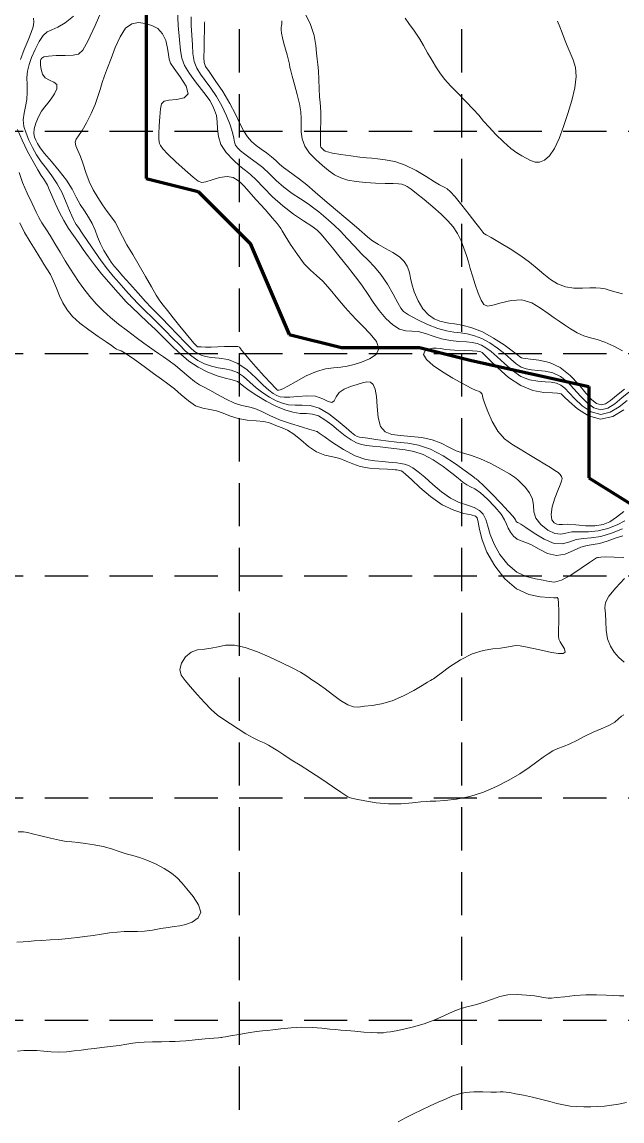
# Model space of a CAD drawing. Header units: inches. Extents: x 45655 to 51424, y 20024 to 23633.
# Drawn here: x 47551.2 to 47794.3, y 22597.7 to 23042.8 of the extents above; entities that cross this region are included whole.
import ezdxf

# ---------------------------------------------------------------- set-up
doc = ezdxf.new("R2010")
doc.units = ezdxf.units.IN
doc.header["$MEASUREMENT"] = 0
doc.linetypes.add('HIDDEN', pattern=[0.375, 0.25, -0.125])
doc.layers.add('CREEK', color=5, linetype='Continuous', lineweight=211)
doc.layers.add('CTR', color=43, linetype='Continuous', lineweight=9)
doc.layers.add('GRID', color=254, linetype='HIDDEN')

msp = doc.modelspace()

# ---------------------------------------------------------------- linework, layer by layer
at = {"layer": 'CREEK'}
for p, q in [((47601.49, 23063.74), (47601.49, 23032.12)), ((47601.49, 23032.12), (47601.49, 22989.96)), ((47601.49, 22989.96), (47601.49, 22979.42)), ((47601.49, 22979.42), (47622.58, 22974.15)), ((47622.58, 22974.15), (47643.67, 22953.07)), ((47643.67, 22953.07), (47659.49, 22916.19)), ((47659.49, 22916.19), (47680.58, 22910.92)), ((47680.58, 22910.92), (47712.22, 22910.92)), ((47712.22, 22910.92), (47733.32, 22905.65)), ((47733.32, 22905.65), (47780.77, 22895.11)), ((47780.77, 22895.11), (47780.77, 22858.22)), ((47780.77, 22858.22), (47822.96, 22831.87))]:
    msp.add_line(p, q, dxfattribs=at)
at = {"layer": 'CTR', "color": 5}
for points, elevation in [([(47795.42, 22840.8), (47792.26, 22839.13), (47788.54, 22837.65), (47784.58, 22836.65), (47780.66, 22836.33), (47777.05, 22836.35), (47773.98, 22836.27), (47771.57, 22835.82), (47769.45, 22835.41), (47767.09, 22835.68), (47764.21, 22837.05), (47761.35, 22839.25), (47759.29, 22841.83), (47758.51, 22844.42), (47758.38, 22846.98), (47758.02, 22849.53), (47756.77, 22852.06), (47755, 22854.36), (47753.3, 22856.19), (47752.05, 22857.43), (47750.75, 22858.46), (47748.67, 22859.78), (47745.33, 22861.72), (47741.19, 22863.94), (47737, 22865.87), (47733.3, 22867.18), (47730.06, 22868.13), (47727.09, 22869.17), (47724.15, 22870.6), (47721.02, 22872.2), (47717.42, 22873.57), (47713.22, 22874.45), (47708.76, 22874.96), (47704.55, 22875.3), (47701, 22875.76), (47698.27, 22876.81), (47696.44, 22879.01), (47695.52, 22882.65), (47695.14, 22887), (47694.87, 22891.07), (47694.34, 22894.08), (47693.5, 22895.97), (47692.36, 22896.91), (47690.94, 22897.07), (47689.16, 22896.67), (47686.95, 22895.96), (47684.33, 22895.11), (47681.72, 22894.07), (47679.64, 22892.69), (47678.43, 22890.96), (47677.67, 22889.41), (47676.79, 22888.66), (47675.27, 22889.12), (47673.03, 22890.23), (47670.1, 22891.2), (47666.56, 22891.43), (47662.91, 22891.16), (47659.73, 22890.83), (47657.43, 22890.78), (47655.79, 22891.04), (47654.42, 22891.56), (47652.97, 22892.35), (47651.19, 22893.63), (47648.88, 22895.69), (47645.9, 22898.65), (47642.39, 22901.85), (47638.59, 22904.52), (47634.7, 22906.03), (47631.05, 22906.67), (47627.92, 22906.94), (47625.56, 22907.29), (47623.81, 22907.79), (47622.41, 22908.47), (47621.09, 22909.38), (47619.52, 22910.8), (47617.31, 22913.02), (47614.28, 22916.15), (47610.9, 22919.67), (47607.85, 22922.83), (47605.56, 22925.14), (47603.58, 22927.13), (47601.28, 22929.57), (47598.23, 22932.94), (47594.9, 22936.68), (47591.99, 22939.99), (47589.99, 22942.27), (47588.62, 22943.93), (47587.4, 22945.56), (47585.95, 22947.68), (47584.41, 22950.2), (47583, 22952.95), (47581.87, 22955.73), (47580.85, 22958.47), (47579.69, 22961.13), (47578.19, 22963.68), (47576.5, 22966.24), (47574.8, 22968.91), (47573.22, 22971.84), (47571.5, 22975.07), (47569.26, 22978.64), (47566.31, 22982.49), (47563.14, 22986.27), (47560.39, 22989.5), (47558.54, 22991.86), (47557.45, 22993.55), (47556.78, 22994.87), (47556.27, 22996.14), (47556.03, 22997.58), (47556.18, 22999.44), (47556.87, 23001.8), (47557.93, 23004.37), (47559.17, 23006.69), (47560.45, 23008.46), (47561.74, 23009.95), (47563.07, 23011.59), (47564.39, 23013.62), (47565.31, 23015.72), (47565.33, 23017.42), (47564.18, 23018.44), (47562.37, 23019.15), (47560.63, 23020.1), (47559.5, 23021.67), (47558.94, 23023.55), (47558.73, 23025.22), (47558.69, 23026.33), (47558.75, 23027.01), (47558.92, 23027.53), (47559.23, 23028.07), (47560.08, 23028.59), (47561.95, 23028.97), (47565.07, 23029.14), (47568.72, 23029.2), (47571.97, 23029.3), (47574.14, 23029.73), (47575.81, 23031.32), (47577.84, 23035.04), (47580.81, 23041.37), (47584.13, 23048.8)], 564), ([(47550.59, 23027.58), (47552.16, 23031.62), (47553.72, 23035.34), (47555.01, 23038.47), (47555.79, 23040.81), (47556.08, 23042.64), (47555.93, 23044.35)], 568), ([(47794.43, 22837.55), (47790.05, 22835.82), (47785.63, 22834.46), (47781.82, 22833.84), (47778.6, 22833.6), (47775.75, 22833.18), (47773.06, 22832.27), (47770.18, 22831.47), (47766.79, 22831.63), (47762.73, 22833.31), (47758.62, 22835.8), (47755.28, 22838.07), (47753.26, 22839.37), (47752.3, 22839.91), (47751.88, 22840.14), (47751.56, 22840.4), (47751.28, 22840.75), (47751.08, 22841.12), (47750.85, 22841.55), (47750.14, 22842.5), (47748.34, 22844.52), (47745.16, 22847.91), (47741.39, 22851.82), (47738.11, 22855.12), (47736.11, 22857), (47735.14, 22857.76), (47734.69, 22858.04), (47734.21, 22858.38), (47733.1, 22859.22), (47730.77, 22860.95), (47726.83, 22863.78), (47721.84, 22867.02), (47716.65, 22869.79), (47711.88, 22871.43), (47707.45, 22872.23), (47703.09, 22872.68), (47698.66, 22873.19), (47694.54, 22873.74), (47691.25, 22874.2), (47689.15, 22874.47), (47687.9, 22874.67), (47687.04, 22874.95), (47686.1, 22875.47), (47684.72, 22876.53), (47682.53, 22878.37), (47679.35, 22881.12), (47675.54, 22884.1), (47671.62, 22886.42), (47667.99, 22887.47), (47664.73, 22887.64), (47661.81, 22887.56), (47659.2, 22887.77), (47656.72, 22888.4), (47654.21, 22889.41), (47651.54, 22890.8), (47648.78, 22892.55), (47646.07, 22894.63), (47643.49, 22896.94), (47640.99, 22899.14), (47638.52, 22900.86), (47636, 22901.83), (47633.41, 22902.34), (47630.72, 22902.73), (47627.95, 22903.39), (47625.17, 22904.37), (47622.49, 22905.71), (47619.97, 22907.43), (47617.52, 22909.52), (47614.98, 22911.99), (47612.23, 22914.77), (47609.38, 22917.7), (47606.55, 22920.55), (47603.84, 22923.17), (47601.21, 22925.69), (47598.56, 22928.33), (47595.84, 22931.22), (47593.15, 22934.2), (47590.58, 22937.12), (47588.2, 22939.86), (47585.86, 22942.69), (47583.34, 22945.98), (47580.56, 22949.91), (47577.84, 22953.93), (47575.58, 22957.3), (47574.11, 22959.48), (47573.23, 22960.78), (47572.66, 22961.71), (47572.14, 22962.73), (47571.48, 22964.21), (47570.54, 22966.47), (47569.18, 22969.72), (47567.46, 22973.51), (47565.48, 22977.26), (47563.32, 22980.52), (47561.12, 22983.4), (47559.01, 22986.17), (47557.13, 22989.03), (47555.48, 22991.95), (47554.05, 22994.86), (47552.86, 22997.69), (47552.03, 23000.44), (47551.76, 23003.13), (47552.09, 23005.79), (47552.71, 23008.5), (47553.23, 23011.32), (47553.37, 23014.33), (47553.27, 23017.37), (47553.24, 23020.25), (47553.49, 23022.88), (47554.12, 23025.48), (47555.12, 23028.34), (47556.5, 23031.62), (47558.12, 23034.82), (47559.81, 23037.33), (47561.46, 23038.75), (47563.32, 23039.6), (47565.69, 23040.64), (47568.77, 23042.47), (47572.16, 23045.07)], 566), ([(47614.22, 23047.5), (47614.44, 23041.27), (47615.04, 23035.48), (47615.46, 23031.23), (47615.97, 23028.07), (47617.06, 23025.17), (47619.04, 23021.93), (47621.51, 23018.56), (47623.93, 23015.48), (47625.83, 23012.98), (47627.25, 23010.91), (47628.35, 23009), (47629.26, 23007.04), (47629.95, 23004.86), (47630.33, 23002.38), (47630.45, 22999.52), (47630.76, 22996.39), (47631.83, 22993.11), (47633.99, 22989.87), (47636.78, 22986.88), (47639.53, 22984.44), (47641.74, 22982.64), (47643.74, 22981), (47646.06, 22978.84), (47649.09, 22975.72), (47652.75, 22972), (47656.88, 22968.25), (47661.21, 22964.94), (47665.28, 22962.2), (47668.56, 22960.06), (47670.73, 22958.47), (47672.37, 22956.86), (47674.27, 22954.6), (47676.96, 22951.26), (47680.08, 22947.39), (47683.03, 22943.73), (47685.38, 22940.84), (47687.29, 22938.38), (47689.12, 22935.82), (47691.14, 22932.75), (47693.41, 22929.33), (47695.92, 22925.87), (47698.63, 22922.67), (47701.42, 22920.06), (47704.13, 22918.34), (47706.65, 22917.69), (47709.13, 22917.6), (47711.74, 22917.4), (47714.63, 22916.63), (47717.8, 22915.5), (47721.21, 22914.46), (47724.77, 22913.8), (47728.22, 22913.44), (47731.23, 22913.23), (47733.62, 22912.96), (47735.55, 22912.55), (47737.3, 22911.88), (47739.13, 22910.84), (47741.22, 22909.32), (47743.68, 22907.19), (47746.6, 22904.45), (47749.86, 22901.59), (47753.32, 22899.27), (47756.8, 22897.92), (47760.12, 22897.33), (47763.1, 22897.1), (47765.6, 22896.89), (47767.69, 22896.48), (47769.47, 22895.71), (47771.1, 22894.42), (47772.87, 22892.57), (47775.15, 22890.17), (47778.17, 22887.36), (47781.76, 22884.94), (47785.62, 22883.85), (47789.5, 22884.74), (47793.15, 22886.95), (47796.29, 22889.5)], 564), ([(47619.69, 23044.91), (47619.8, 23041.35), (47620.08, 23037.42), (47620.26, 23033.54), (47620.47, 23029.94), (47621, 23026.77), (47622.03, 23024.11), (47623.55, 23021.67), (47625.47, 23019.08), (47627.66, 23016.02), (47629.96, 23012.55), (47632.15, 23008.75), (47634.02, 23004.81), (47635.5, 23001.08), (47636.49, 22997.95), (47636.98, 22995.72), (47637.27, 22994.16), (47637.67, 22992.94), (47638.47, 22991.77), (47639.74, 22990.54), (47641.47, 22989.19), (47643.65, 22987.67), (47646.13, 22985.9), (47648.76, 22983.77), (47651.43, 22981.27), (47654.22, 22978.56), (47657.29, 22975.86), (47660.68, 22973.34), (47664.08, 22971.09), (47667.1, 22969.11), (47669.48, 22967.41), (47671.43, 22965.87), (47673.29, 22964.3), (47675.32, 22962.56), (47677.63, 22960.52), (47680.18, 22958.04), (47682.97, 22955.09), (47685.86, 22951.92), (47688.71, 22948.91), (47691.41, 22946.25), (47694, 22943.61), (47696.59, 22940.47), (47699.21, 22936.56), (47701.6, 22932.49), (47703.46, 22929.09), (47704.64, 22926.93), (47705.82, 22925.54), (47707.84, 22924.19), (47711.24, 22922.35), (47715.47, 22920.32), (47719.67, 22918.64), (47723.17, 22917.64), (47726.12, 22917.17), (47728.82, 22916.87), (47731.57, 22916.46), (47734.45, 22915.74), (47737.51, 22914.55), (47740.69, 22912.78), (47743.85, 22910.65), (47746.76, 22908.38), (47749.23, 22906.23), (47751.4, 22904.4), (47753.42, 22903.04), (47755.44, 22902.27), (47757.64, 22901.89), (47760.16, 22901.68), (47763.11, 22901.36), (47766.26, 22900.66), (47769.35, 22899.27), (47772.16, 22897.04), (47774.79, 22894.24), (47777.4, 22891.29), (47780.09, 22888.58), (47782.87, 22886.58), (47785.69, 22885.76), (47788.52, 22886.42), (47791.36, 22888.2), (47794.18, 22890.52), (47797, 22892.85)], 566), ([(47606.97, 22993.52), (47607.36, 22992.68), (47608.32, 22991.38), (47610.32, 22989.27), (47613.58, 22986.19), (47617.35, 22982.8), (47620.59, 22979.95), (47622.63, 22978.28), (47624.02, 22977.71), (47625.67, 22978.01), (47628.21, 22978.86), (47631.29, 22979.76), (47634.29, 22980.17), (47636.7, 22979.72), (47638.47, 22978.74), (47639.67, 22977.74), (47640.44, 22977.05), (47641.37, 22976.09), (47643.13, 22974.16), (47646.13, 22970.79), (47649.66, 22966.81), (47652.73, 22963.32), (47654.58, 22961.15), (47655.46, 22960.07), (47655.8, 22959.58), (47656.04, 22959.15), (47656.61, 22958.21), (47657.86, 22956.17), (47660.03, 22952.69), (47662.76, 22948.57), (47665.56, 22944.84), (47668.07, 22942.22), (47670.47, 22940.15), (47673.05, 22937.78), (47676.04, 22934.48), (47679.17, 22930.72), (47682.07, 22927.19), (47684.51, 22924.41), (47686.79, 22922.02), (47689.32, 22919.53), (47692.26, 22916.53), (47694.78, 22913.35), (47695.82, 22910.42), (47694.64, 22908.11), (47691.92, 22906.37), (47688.68, 22905.07), (47685.71, 22904.08), (47683, 22903.39), (47680.31, 22902.97), (47677.42, 22902.72), (47674.19, 22902.29), (47670.5, 22901.28), (47666.35, 22899.44), (47662.28, 22897.24), (47658.96, 22895.34), (47656.87, 22894.23), (47655.78, 22893.77), (47655.26, 22893.66), (47654.96, 22893.65), (47654.77, 22893.68), (47654.63, 22893.73), (47654.41, 22893.88), (47653.72, 22894.58), (47652.09, 22896.33), (47649.29, 22899.4), (47645.98, 22903.08), (47643.05, 22906.39), (47641.18, 22908.6), (47640.17, 22909.87), (47639.67, 22910.57), (47639.28, 22911.02), (47638.68, 22911.3), (47637.57, 22911.42), (47635.71, 22911.39), (47633.28, 22911.29), (47630.59, 22911.19), (47627.91, 22911.15), (47625.53, 22911.15), (47623.76, 22911.18), (47622.78, 22911.19), (47622.4, 22911.21), (47622.33, 22911.22), (47622.28, 22911.27), (47622.11, 22911.44), (47621.69, 22911.88), (47620.89, 22912.73), (47619.61, 22914.18), (47617.72, 22916.43), (47615.21, 22919.54), (47612.51, 22922.95), (47610.12, 22925.94), (47608.42, 22928.07), (47607.09, 22929.89), (47605.61, 22932.18), (47603.64, 22935.53), (47601.27, 22939.69), (47598.67, 22944.19), (47596.07, 22948.6), (47593.71, 22952.57), (47591.88, 22955.83), (47590.71, 22958.18), (47589.87, 22959.97), (47588.94, 22961.69), (47587.55, 22963.71), (47585.79, 22966.07), (47583.87, 22968.74), (47581.93, 22971.66), (47580.1, 22974.83), (47578.48, 22978.22), (47577.14, 22981.77), (47576, 22985.24), (47574.92, 22988.32), (47573.86, 22990.77), (47573.04, 22992.65), (47572.72, 22994.1), (47573.12, 22995.29), (47574.15, 22996.68), (47575.64, 22998.78), (47577.42, 23001.91), (47579.24, 23005.65), (47580.82, 23009.37), (47582, 23012.61), (47582.89, 23015.47), (47583.72, 23018.19), (47584.7, 23021.01), (47585.9, 23024.19), (47587.33, 23027.96), (47589.03, 23032.39), (47590.99, 23036.76), (47593.22, 23040.2), (47595.71, 23042.04), (47598.36, 23042.55), (47601.09, 23042.21), (47603.78, 23041.4), (47606.21, 23040.06), (47608.15, 23038.01), (47609.43, 23035.23), (47610.18, 23032.2), (47610.55, 23029.57), (47610.81, 23027.75), (47611.39, 23026.15), (47612.82, 23023.92), (47615.29, 23020.56), (47617.68, 23016.79), (47618.55, 23013.68), (47616.94, 23011.99), (47613.84, 23011.35), (47610.74, 23011.12), (47608.77, 23010.7), (47607.79, 23009.65), (47607.34, 23007.59), (47607.02, 23004.36), (47606.78, 23000.68), (47606.65, 22997.46), (47606.65, 22995.41), (47606.76, 22994.26), (47606.97, 22993.52)], 562), ([(47625.3, 23042.76), (47625.19, 23042.61), (47625.15, 23042.33), (47625.14, 23041.41), (47625.12, 23039.34), (47625.05, 23035.85), (47624.97, 23031.82), (47624.93, 23028.38), (47625.03, 23026.29), (47625.59, 23024.78), (47627.01, 23022.67), (47629.49, 23019.12), (47632.54, 23014.55), (47635.46, 23009.76), (47637.74, 23005.39), (47639.5, 23001.64), (47641.03, 22998.56), (47642.55, 22996.2), (47644.19, 22994.35), (47646.03, 22992.76), (47648.1, 22991.24), (47650.24, 22989.74), (47652.25, 22988.22), (47653.99, 22986.69), (47655.58, 22985.2), (47657.19, 22983.77), (47659.01, 22982.42), (47661.13, 22980.94), (47663.61, 22979.12), (47666.54, 22976.76), (47669.96, 22973.87), (47673.89, 22970.53), (47678.24, 22966.86), (47682.44, 22963.34), (47685.79, 22960.52), (47687.82, 22958.76), (47689, 22957.69), (47689.99, 22956.78), (47691.37, 22955.62), (47693.26, 22954.19), (47695.67, 22952.64), (47698.53, 22951.06), (47701.48, 22949.43), (47704.07, 22947.67), (47705.96, 22945.77), (47707.19, 22943.88), (47707.91, 22942.16), (47708.27, 22940.67), (47708.56, 22939.02), (47709.1, 22936.73), (47710.14, 22933.52), (47711.66, 22929.9), (47713.62, 22926.6), (47715.89, 22924.18), (47718.24, 22922.6), (47720.42, 22921.67), (47722.25, 22921.15), (47724.1, 22920.85), (47726.41, 22920.52), (47729.54, 22919.96), (47733.37, 22918.94), (47737.7, 22917.23), (47742.25, 22914.74), (47746.48, 22911.97), (47749.83, 22909.57), (47751.88, 22908.02), (47752.94, 22907.19), (47753.51, 22906.81), (47754.07, 22906.61), (47755.15, 22906.46), (47757.24, 22906.25), (47760.62, 22905.82), (47764.83, 22904.82), (47769.23, 22902.83), (47773.24, 22899.67), (47776.72, 22895.93), (47779.64, 22892.41), (47782.01, 22889.8), (47783.98, 22888.23), (47785.76, 22887.67), (47787.55, 22888.11), (47789.57, 22889.45), (47792.06, 22891.55), (47795.21, 22894.13)], 568), ([(47794.54, 22834.74), (47791.52, 22833.72), (47788.28, 22832.54), (47785.2, 22831.6), (47782.54, 22831.14), (47780.1, 22830.82), (47777.54, 22830.1), (47774.59, 22828.69), (47771.29, 22827.25), (47767.77, 22826.67), (47764.13, 22827.54), (47760.66, 22829.26), (47757.62, 22830.98), (47755.24, 22832.02), (47753.36, 22832.67), (47751.8, 22833.4), (47750.37, 22834.62), (47749.14, 22836.19), (47748.19, 22837.84), (47747.53, 22839.42), (47746.73, 22841.18), (47745.26, 22843.46), (47742.78, 22846.41), (47739.77, 22849.54), (47736.88, 22852.13), (47734.62, 22853.7), (47732.88, 22854.58), (47731.38, 22855.34), (47729.83, 22856.42), (47727.92, 22857.98), (47725.31, 22860.1), (47721.8, 22862.73), (47717.75, 22865.41), (47713.68, 22867.59), (47709.96, 22868.88), (47706.49, 22869.5), (47703.09, 22869.85), (47699.61, 22870.26), (47696.24, 22870.68), (47693.26, 22871.06), (47690.82, 22871.32), (47688.76, 22871.67), (47686.74, 22872.35), (47684.52, 22873.54), (47682.1, 22875.22), (47679.49, 22877.28), (47676.73, 22879.57), (47673.96, 22881.72), (47671.32, 22883.28), (47668.88, 22883.98), (47666.47, 22884.16), (47663.89, 22884.29), (47660.96, 22884.78), (47657.65, 22885.75), (47654, 22887.24), (47650.11, 22889.25), (47646.38, 22891.47), (47643.26, 22893.56), (47641.08, 22895.21), (47639.6, 22896.42), (47638.46, 22897.21), (47637.31, 22897.65), (47635.77, 22898), (47633.52, 22898.53), (47630.32, 22899.49), (47626.51, 22900.95), (47622.57, 22902.96), (47618.86, 22905.47), (47615.54, 22908.25), (47612.65, 22910.96), (47610.2, 22913.38), (47607.85, 22915.72), (47605.25, 22918.27), (47602.13, 22921.19), (47598.84, 22924.26), (47595.84, 22927.09), (47593.47, 22929.48), (47591.4, 22931.73), (47589.17, 22934.25), (47586.44, 22937.37), (47583.48, 22940.84), (47580.63, 22944.36), (47578.18, 22947.62), (47576.05, 22950.63), (47574.06, 22953.49), (47572.07, 22956.27), (47570.09, 22959.16), (47568.16, 22962.33), (47566.32, 22965.86), (47564.68, 22969.41), (47563.32, 22972.53), (47562.3, 22974.93), (47561.51, 22976.68), (47560.81, 22978.01), (47560.05, 22979.17), (47559.06, 22980.61), (47557.64, 22982.85), (47555.71, 22986.21), (47553.51, 22990.36), (47551.32, 22994.86), (47549.43, 22999.23)], 568), ([(47783.32, 22838.77), (47779.44, 22838.8), (47775.49, 22839.11), (47772.19, 22839.35), (47770.1, 22839.34), (47768.86, 22839.24), (47767.89, 22839.36), (47766.82, 22839.95), (47765.88, 22841.22), (47765.51, 22843.37), (47766.01, 22846.45), (47767.06, 22849.91), (47768.24, 22853.03), (47769.18, 22855.28), (47769.78, 22856.8), (47769.99, 22857.85), (47769.81, 22858.71), (47769.26, 22859.49), (47768.35, 22860.29), (47767.07, 22861.2), (47765.32, 22862.31), (47762.97, 22863.76), (47759.94, 22865.59), (47756.5, 22867.66), (47752.98, 22869.75), (47749.68, 22871.76), (47746.68, 22874.03), (47743.99, 22877.01), (47741.68, 22880.93), (47739.85, 22885.08), (47738.58, 22888.51), (47737.93, 22890.56), (47737.69, 22891.53), (47737.57, 22891.99), (47737.35, 22892.38), (47737.04, 22892.75), (47736.66, 22893.02), (47736.2, 22893.2), (47735.23, 22893.56), (47733.23, 22894.46), (47729.91, 22896.17), (47725.76, 22898.47), (47721.51, 22901.08), (47717.8, 22903.7), (47715.13, 22906.12), (47713.9, 22908.11), (47714.33, 22909.51), (47715.83, 22910.34), (47717.58, 22910.71), (47719.04, 22910.71), (47720.62, 22910.48), (47722.95, 22910.17), (47726.43, 22909.92), (47730.32, 22909.72), (47733.64, 22909.58), (47735.66, 22909.47), (47736.63, 22909.35), (47737.09, 22909.2), (47737.59, 22908.89), (47738.58, 22908), (47740.59, 22905.99), (47743.95, 22902.66), (47748.32, 22898.79), (47753.23, 22895.5), (47758.16, 22893.57), (47762.6, 22892.77), (47766.04, 22892.53), (47768.1, 22892.43), (47769.11, 22892.31), (47769.59, 22892.14), (47770.02, 22891.78), (47770.95, 22890.9), (47772.91, 22889.05), (47776.25, 22886.15), (47780.65, 22883.3), (47785.55, 22881.95), (47790.49, 22883.06), (47794.94, 22885.7)], 562), ([(47795.01, 22844.58), (47792.07, 22842.19), (47789.36, 22840.38), (47786.57, 22839.26), (47783.32, 22838.77)], 562)]:
    msp.add_lwpolyline(points, dxfattribs=dict(at, elevation=elevation))
at = {"layer": 'CTR'}
for points, elevation in [([(47665.73, 23046.47), (47668.14, 23041.7), (47669.56, 23037.22), (47670.2, 23033.3), (47670.5, 23030.11), (47670.78, 23027.7), (47671.07, 23025.53), (47671.33, 23022.93), (47671.5, 23019.46), (47671.63, 23015.69), (47671.77, 23012.41), (47671.94, 23010.17), (47672.13, 23008.34), (47672.24, 23006.06), (47672.25, 23002.73), (47672.2, 22998.98), (47672.13, 22995.75), (47672.09, 22993.73), (47672.14, 22992.67), (47672.31, 22992.1), (47672.62, 22991.64), (47673.04, 22991.22), (47673.48, 22990.83), (47673.97, 22990.49), (47674.95, 22990.13), (47676.99, 22989.68), (47680.36, 22989.12), (47684.37, 22988.54), (47688.06, 22988.07), (47690.74, 22987.79), (47692.88, 22987.61), (47695.24, 22987.4), (47698.37, 22987), (47702.2, 22986.2), (47706.47, 22984.76), (47710.88, 22982.59), (47714.97, 22980.16), (47718.26, 22978.09), (47720.39, 22976.83), (47721.67, 22976.18), (47722.54, 22975.78), (47723.45, 22975.26), (47724.72, 22974.15), (47726.65, 22972.01), (47729.39, 22968.62), (47732.41, 22964.75), (47735, 22961.36), (47736.66, 22959.23), (47737.52, 22958.14), (47737.92, 22957.67), (47738.12, 22957.4), (47738.22, 22957.26), (47738.3, 22957.17), (47738.5, 22957.04), (47739.3, 22956.59), (47741.24, 22955.49), (47744.67, 22953.51), (47748.95, 22950.93), (47753.23, 22948.13), (47756.85, 22945.44), (47759.88, 22942.93), (47762.63, 22940.59), (47765.35, 22938.48), (47768.19, 22936.73), (47771.32, 22935.55), (47774.76, 22935.04), (47778.21, 22934.98), (47781.27, 22935.1), (47783.63, 22935.14), (47785.56, 22935.01), (47787.41, 22934.65), (47789.49, 22934.04), (47791.86, 22933.33), (47794.47, 22932.72)], 574), ([(47706.42, 23044.29), (47707.95, 23042.1), (47709.02, 23040.7), (47709.96, 23039.46), (47711.04, 23037.87), (47712.32, 23035.79), (47713.83, 23033.25), (47715.54, 23030.27), (47717.36, 23027.16), (47719.11, 23024.26), (47720.74, 23021.81), (47722.5, 23019.51), (47724.76, 23016.96), (47727.71, 23013.89), (47730.95, 23010.59), (47733.92, 23007.51), (47736.22, 23004.96), (47738.22, 23002.65), (47740.43, 23000.16), (47743.2, 22997.21), (47746.27, 22994.17), (47749.19, 22991.56), (47751.62, 22989.74), (47753.65, 22988.53), (47755.47, 22987.57), (47757.25, 22986.67), (47759.04, 22986.01), (47760.9, 22985.95), (47762.86, 22986.76), (47764.87, 22988.59), (47766.85, 22991.51), (47768.76, 22995.54), (47770.59, 23000.39), (47772.32, 23005.68), (47773.93, 23011.03), (47775.14, 23016.12), (47775.68, 23020.64), (47775.36, 23024.37), (47774.42, 23027.49), (47773.23, 23030.33), (47772.08, 23033.09), (47771.02, 23035.79), (47770.01, 23038.35), (47769.03, 23040.73), (47768.11, 23043.12)], 576), ([(47656.46, 23043.23), (47656.51, 23042.07), (47656.4, 23041.34), (47656.24, 23040.57), (47656.16, 23039.58), (47656.28, 23038.17), (47656.69, 23036.28), (47657.3, 23034.06), (47657.98, 23031.7), (47658.61, 23029.41), (47659.14, 23027.35), (47659.53, 23025.67), (47659.77, 23024.37), (47660.06, 23022.95), (47660.6, 23020.78), (47661.57, 23017.43), (47662.69, 23013.45), (47663.63, 23009.58), (47664.13, 23006.4), (47664.28, 23003.71), (47664.27, 23001.12), (47664.3, 22998.34), (47664.67, 22995.4), (47665.74, 22992.47), (47667.7, 22989.66), (47670.25, 22987.04), (47672.92, 22984.68), (47675.38, 22982.63), (47677.78, 22980.92), (47680.34, 22979.61), (47683.27, 22978.7), (47686.6, 22978.1), (47690.36, 22977.75), (47694.42, 22977.54), (47698.35, 22977.42), (47701.59, 22977.33), (47703.75, 22977.23), (47705.12, 22977.03), (47706.15, 22976.69), (47707.27, 22976.08), (47708.8, 22975.03), (47711.04, 22973.33), (47714.15, 22970.84), (47717.68, 22967.91), (47721.04, 22964.95), (47723.77, 22962.28), (47725.92, 22959.75), (47727.64, 22957.12), (47729.06, 22954.19), (47730.26, 22951.15), (47731.24, 22948.23), (47732.04, 22945.59), (47732.81, 22942.96), (47733.69, 22940), (47734.81, 22936.51), (47736.04, 22932.99), (47737.24, 22930.1), (47738.35, 22928.36), (47739.76, 22927.74), (47741.97, 22928.08), (47745.3, 22929.07), (47749.37, 22930.04), (47753.66, 22930.19), (47757.7, 22928.98), (47761.29, 22926.9), (47764.32, 22924.71), (47766.73, 22922.99), (47768.83, 22921.59), (47770.97, 22920.19), (47773.43, 22918.57), (47776.12, 22916.94), (47778.83, 22915.62), (47781.49, 22914.8), (47784.24, 22914.13), (47787.35, 22913.14), (47790.9, 22911.52), (47794.41, 22909.57)], 572), ([(47795.03, 22825.97), (47791.11, 22826.1), (47787.74, 22826.12), (47785.7, 22826.06), (47784.74, 22825.97), (47784.33, 22825.88), (47783.98, 22825.77), (47783.1, 22825.27), (47781.1, 22823.93), (47777.66, 22821.53), (47773.53, 22818.81), (47769.71, 22816.73), (47766.93, 22815.99), (47764.73, 22816.22), (47762.33, 22816.8), (47759.2, 22817.32), (47755.5, 22818.17), (47751.64, 22819.95), (47747.99, 22823.07), (47744.84, 22827.07), (47742.42, 22831.29), (47740.88, 22835.18), (47739.91, 22838.54), (47739.09, 22841.31), (47738.02, 22843.43), (47736.5, 22844.99), (47734.41, 22846.15), (47731.63, 22847.1), (47728.35, 22848.22), (47724.76, 22849.94), (47721.09, 22852.51), (47717.57, 22855.53), (47714.4, 22858.39), (47711.75, 22860.61), (47709.58, 22862.19), (47707.73, 22863.21), (47706.1, 22863.77), (47704.58, 22864.04), (47703.08, 22864.19), (47701.49, 22864.37), (47699.62, 22864.58), (47697.24, 22864.78), (47694.19, 22865.02), (47690.48, 22865.66), (47686.19, 22867.12), (47681.49, 22869.61), (47677.03, 22872.5), (47673.58, 22874.93), (47671.65, 22876.29), (47670.9, 22876.81), (47670.74, 22876.9), (47670.58, 22876.98), (47669.82, 22877.22), (47667.87, 22877.78), (47664.4, 22878.77), (47659.99, 22880.12), (47655.52, 22881.71), (47651.64, 22883.43), (47648.37, 22885.02), (47645.53, 22886.24), (47642.92, 22886.96), (47640.29, 22887.52), (47637.34, 22888.44), (47633.94, 22890.02), (47630.43, 22891.93), (47627.34, 22893.65), (47625.01, 22894.86), (47623.1, 22895.87), (47621.14, 22897.16), (47618.76, 22899.07), (47616.08, 22901.35), (47613.37, 22903.61), (47610.81, 22905.54), (47608.51, 22907.13), (47606.51, 22908.48), (47604.76, 22909.71), (47602.93, 22911.03), (47600.61, 22912.74), (47597.52, 22915), (47593.97, 22917.65), (47590.37, 22920.42), (47587.06, 22923.13), (47584.06, 22925.84), (47581.3, 22928.65), (47578.7, 22931.66), (47576.32, 22934.71), (47574.18, 22937.63), (47572.31, 22940.33), (47570.55, 22943.03), (47568.71, 22946.02), (47566.67, 22949.5), (47564.58, 22953.08), (47562.69, 22956.24), (47561.18, 22958.61), (47560.05, 22960.28), (47559.25, 22961.44), (47558.68, 22962.4), (47558.03, 22963.64), (47556.97, 22965.79), (47555.3, 22969.2), (47553.33, 22973.42), (47551.49, 22977.8), (47550.14, 22981.76)], 572), ([(47795.02, 22762.21), (47794.02, 22761.67), (47792.9, 22760.56), (47791.29, 22759.2), (47788.87, 22757.89), (47785.85, 22756.59), (47782.53, 22755.15), (47779.2, 22753.52), (47776.01, 22751.88), (47773.08, 22750.44), (47770.54, 22749.38), (47768.29, 22748.51), (47766.27, 22747.62), (47764.35, 22746.48), (47762.29, 22745), (47759.79, 22743.14), (47756.64, 22740.88), (47752.84, 22738.35), (47748.41, 22735.71), (47743.45, 22733.15), (47738.13, 22730.87), (47732.64, 22729.12), (47727.26, 22728.05), (47722.47, 22727.51), (47718.83, 22727.31), (47716.6, 22727.24), (47714.97, 22727.17), (47712.83, 22726.97), (47709.35, 22726.57), (47704.81, 22726.21), (47699.72, 22726.16), (47694.62, 22726.63), (47690.07, 22727.38), (47686.62, 22728.1), (47684.67, 22728.53), (47683.84, 22728.74), (47683.54, 22728.84), (47683.23, 22729.01), (47682.35, 22729.58), (47680.38, 22730.91), (47676.97, 22733.23), (47672.63, 22736.14), (47668.07, 22739.14), (47663.89, 22741.78), (47660.25, 22744.04), (47657.22, 22745.95), (47654.81, 22747.57), (47652.83, 22748.9), (47651.05, 22749.96), (47649.27, 22750.82), (47647.26, 22751.7), (47644.85, 22752.88), (47641.93, 22754.57), (47638.77, 22756.55), (47635.71, 22758.51), (47632.99, 22760.26), (47630.47, 22762.07), (47627.88, 22764.31), (47625.09, 22767.23), (47622.23, 22770.47), (47619.54, 22773.54), (47617.26, 22776.08), (47615.7, 22778.31), (47615.15, 22780.61), (47615.82, 22783.19), (47617.46, 22785.68), (47619.75, 22787.56), (47622.35, 22788.5), (47625.13, 22788.84), (47627.92, 22789.15), (47630.68, 22789.78), (47633.68, 22790.37), (47637.26, 22790.38), (47641.64, 22789.41), (47646.56, 22787.67), (47651.62, 22785.52), (47656.45, 22783.3), (47660.7, 22781.21), (47664, 22779.46), (47666.16, 22778.19), (47667.53, 22777.24), (47668.65, 22776.43), (47669.96, 22775.54), (47671.71, 22774.37), (47674.05, 22772.68), (47677.05, 22770.41), (47680.28, 22768.04), (47683.22, 22766.21), (47685.51, 22765.4), (47687.55, 22765.33), (47689.91, 22765.65), (47693.05, 22766.02), (47696.86, 22766.66), (47701.17, 22767.88), (47705.69, 22769.84), (47709.93, 22772.1), (47713.33, 22774.09), (47715.49, 22775.37), (47716.69, 22776.07), (47717.34, 22776.46), (47717.9, 22776.85), (47718.92, 22777.59), (47720.97, 22779.11), (47724.42, 22781.61), (47728.83, 22784.48), (47733.55, 22786.9), (47738, 22788.31), (47741.91, 22788.94), (47745.1, 22789.24), (47747.43, 22789.57), (47749.11, 22789.93), (47750.39, 22790.21), (47751.53, 22790.31), (47752.98, 22790.17), (47755.19, 22789.75), (47758.42, 22789.04), (47762.17, 22788.21), (47765.74, 22787.48), (47768.55, 22787.04), (47770.39, 22787.05), (47771.17, 22787.64), (47770.92, 22788.87), (47770.07, 22790.41), (47769.18, 22791.82), (47768.66, 22792.91), (47768.5, 22794.19), (47768.52, 22796.43), (47768.61, 22800.04), (47768.65, 22804.13), (47768.59, 22807.49), (47768.37, 22809.23), (47768.06, 22809.73), (47767.77, 22809.65), (47767.47, 22809.58), (47766.66, 22809.61), (47764.69, 22809.71), (47761.16, 22809.97), (47756.57, 22810.93), (47751.56, 22813.23), (47746.81, 22817.29), (47742.69, 22822.5), (47739.53, 22828.01), (47737.57, 22833.05), (47736.51, 22837.22), (47736.01, 22840.24), (47735.64, 22841.93), (47734.88, 22842.71), (47733.18, 22843.16), (47730.14, 22843.79), (47726.08, 22845.04), (47721.45, 22847.23), (47716.73, 22850.56), (47712.39, 22854.3), (47708.94, 22857.53), (47706.73, 22859.56), (47705.49, 22860.57), (47704.75, 22861.01), (47704.17, 22861.21), (47703.62, 22861.31), (47703.08, 22861.36), (47702.44, 22861.43), (47701.31, 22861.52), (47699.24, 22861.64), (47695.96, 22861.82), (47692.03, 22862.15), (47688.26, 22862.81), (47685.18, 22863.81), (47682.59, 22864.97), (47680, 22865.96), (47677.08, 22866.62), (47673.88, 22867.34), (47670.56, 22868.66), (47667.26, 22870.88), (47664.13, 22873.52), (47661.27, 22875.89), (47658.74, 22877.48), (47656.58, 22878.46), (47654.74, 22879.15), (47653.15, 22879.83), (47651.44, 22880.46), (47649.16, 22880.95), (47646.04, 22881.24), (47642.44, 22881.55), (47638.84, 22882.14), (47635.64, 22883.17), (47632.75, 22884.35), (47630, 22885.33), (47627.25, 22885.86), (47624.44, 22886.35), (47621.56, 22887.38), (47618.62, 22889.29), (47615.7, 22891.74), (47612.94, 22894.19), (47610.35, 22896.25), (47607.67, 22898.18), (47604.51, 22900.42), (47600.67, 22903.21), (47596.74, 22906.07), (47593.47, 22908.34), (47591.38, 22909.56), (47590.2, 22910.05), (47589.47, 22910.31), (47588.69, 22910.81), (47587.45, 22911.74), (47585.33, 22913.25), (47582.1, 22915.44), (47578.28, 22918.07), (47574.64, 22920.84), (47571.73, 22923.54), (47569.52, 22926.21), (47567.83, 22928.99), (47566.47, 22931.93), (47565.27, 22934.94), (47564.05, 22937.84), (47562.71, 22940.48), (47561.35, 22942.78), (47560.13, 22944.73), (47559.12, 22946.37), (47558.06, 22948.11), (47556.58, 22950.43), (47554.49, 22953.69), (47552.22, 22957.53), (47550.36, 22961.44)], 574), ([(47795.19, 22783.49), (47793.04, 22785.39), (47791.13, 22787.55), (47789.55, 22790.05), (47788.45, 22793.03), (47787.91, 22796.47), (47787.71, 22800), (47787.56, 22803.12), (47787.34, 22805.54), (47787.57, 22807.7), (47788.91, 22810.28), (47791.76, 22813.68), (47795.33, 22817.36)], 572), ([(47549.11, 22670.11), (47551.66, 22670.29), (47553.77, 22670.48), (47556.12, 22670.67), (47559.22, 22670.86), (47562.69, 22671.07), (47565.99, 22671.26), (47568.71, 22671.49), (47571.11, 22671.74), (47573.66, 22672.06), (47576.66, 22672.45), (47580, 22672.91), (47583.4, 22673.39), (47586.67, 22673.87), (47589.74, 22674.27), (47592.6, 22674.49), (47595.28, 22674.49), (47597.97, 22674.45), (47600.88, 22674.59), (47604.15, 22675.03), (47607.48, 22675.63), (47610.5, 22676.15), (47612.93, 22676.45), (47615.1, 22676.74), (47617.46, 22677.27), (47620.2, 22678.3), (47622.59, 22679.94), (47623.66, 22682.29), (47622.74, 22685.33), (47620.52, 22688.67), (47618.01, 22691.77), (47615.97, 22694.24), (47614.1, 22696.27), (47611.84, 22698.13), (47608.78, 22700.03), (47605.26, 22701.84), (47601.81, 22703.35), (47598.8, 22704.4), (47596.11, 22705.19), (47593.45, 22705.96), (47590.6, 22706.89), (47587.5, 22707.91), (47584.13, 22708.86), (47580.53, 22709.63), (47577.02, 22710.17), (47573.94, 22710.53), (47571.48, 22710.73), (47569.18, 22710.96), (47566.4, 22711.41), (47562.74, 22712.2), (47558.83, 22713.16), (47555.54, 22714), (47553.42, 22714.54), (47551.81, 22714.8), (47549.71, 22714.86)], 576), ([(47549.4, 22626.06), (47552.04, 22626.27), (47554.61, 22626.34), (47557.22, 22626.26), (47560.03, 22626.01), (47563, 22625.74), (47566.1, 22625.62), (47569.26, 22625.77), (47572.36, 22626.09), (47575.26, 22626.47), (47577.91, 22626.8), (47580.55, 22627.09), (47583.51, 22627.45), (47586.99, 22627.88), (47590.58, 22628.37), (47593.74, 22628.82), (47596.13, 22629.2), (47598.23, 22629.46), (47600.74, 22629.66), (47604.11, 22629.78), (47607.79, 22629.85), (47610.99, 22629.9), (47613.23, 22629.94), (47615.14, 22630.05), (47617.63, 22630.24), (47621.31, 22630.58), (47625.42, 22630.97), (47628.87, 22631.29), (47630.86, 22631.46), (47631.73, 22631.53), (47632.11, 22631.57), (47632.59, 22631.66), (47633.65, 22631.88), (47635.72, 22632.26), (47639, 22632.83), (47642.83, 22633.44), (47646.24, 22633.95), (47648.63, 22634.23), (47650.54, 22634.39), (47652.84, 22634.61), (47656.13, 22635.01), (47660.19, 22635.43), (47664.57, 22635.68), (47668.84, 22635.61), (47672.69, 22635.31), (47675.87, 22634.98), (47678.25, 22634.74), (47680.34, 22634.57), (47682.81, 22634.36), (47686.1, 22634.08), (47689.7, 22633.77), (47692.87, 22633.52), (47695.05, 22633.41), (47696.49, 22633.41), (47697.62, 22633.5), (47698.82, 22633.65), (47700.43, 22633.9), (47702.75, 22634.3), (47705.95, 22634.91), (47709.85, 22635.81), (47714.11, 22637.07), (47718.39, 22638.7), (47722.34, 22640.43), (47725.56, 22641.9), (47727.85, 22642.87), (47729.6, 22643.47), (47731.39, 22643.95), (47733.65, 22644.52), (47736.28, 22645.22), (47739.06, 22646.1), (47741.83, 22647.13), (47744.75, 22648.11), (47748.05, 22648.77), (47751.81, 22648.94), (47755.61, 22648.74), (47758.83, 22648.38), (47761.06, 22648.05), (47762.48, 22647.76), (47763.45, 22647.57), (47764.36, 22647.48), (47765.65, 22647.51), (47767.79, 22647.71), (47771.08, 22648.08), (47775.19, 22648.49), (47779.62, 22648.78), (47783.92, 22648.83), (47787.79, 22648.73), (47790.97, 22648.58), (47793.3, 22648.47), (47795.02, 22648.44)], 574), ([(47703.53, 22597.34), (47706.51, 22598.97), (47709.78, 22600.65), (47713.18, 22602.3), (47716.56, 22603.87), (47719.79, 22605.32), (47722.71, 22606.63), (47725.31, 22607.76), (47727.86, 22608.66), (47730.78, 22609.25), (47734.28, 22609.49), (47737.93, 22609.51), (47741.12, 22609.46), (47743.4, 22609.47), (47744.95, 22609.53), (47746.15, 22609.54), (47747.34, 22609.45), (47748.88, 22609.22), (47751.14, 22608.78), (47754.33, 22608.14), (47758.03, 22607.34), (47761.72, 22606.47), (47764.97, 22605.62), (47767.84, 22604.85), (47770.55, 22604.23), (47773.26, 22603.8), (47776.02, 22603.56), (47778.8, 22603.46), (47781.61, 22603.47), (47784.42, 22603.58), (47787.2, 22603.81), (47789.97, 22604.14), (47792.87, 22604.62), (47796.14, 22605.23)], 572)]:
    msp.add_lwpolyline(points, dxfattribs=dict(at, elevation=elevation))
at = {"layer": 'GRID', "linetype": 'HIDDEN', "ltscale": 70}
for p, q in [((47639.24, 23538.55), (47639.24, 20388.15)), ((47729.24, 23538.55), (47729.24, 20388.15)), ((45749.24, 22998.55), (51329.24, 22998.55)), ((45749.24, 22908.55), (51329.24, 22908.55)), ((45749.24, 22818.55), (51329.24, 22818.55)), ((45749.24, 22728.55), (51329.24, 22728.55)), ((45749.24, 22638.55), (51329.24, 22638.55))]:
    msp.add_line(p, q, dxfattribs=at)

doc.saveas('drawing.dxf')
